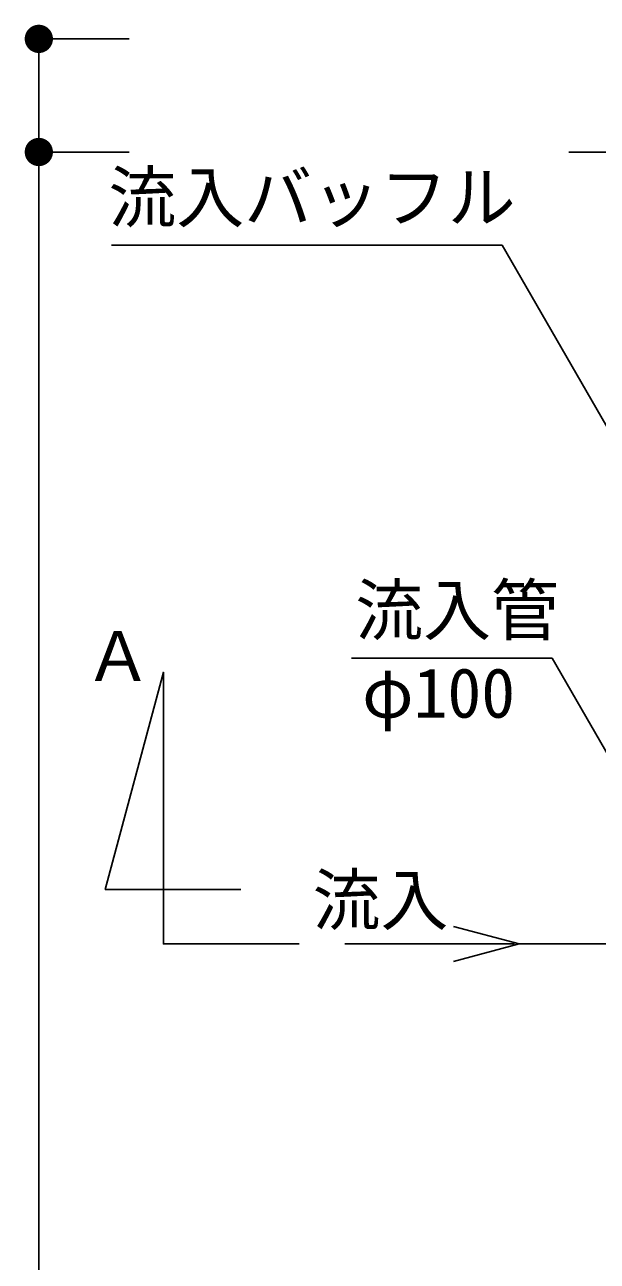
# Model space of a CAD drawing. Units: millimetres, scale not verified. Extents: x -24131 to 8910, y -6308 to 6308.
# Drawn here: x -6996 to -6237, y 405 to 2044 of the extents above; entities that cross this region are included whole.
import ezdxf
from ezdxf.enums import TextEntityAlignment as Align

# ---------------------------------------------------------------- set-up
doc = ezdxf.new("R2010")
doc.units = ezdxf.units.MM
doc.header["$LTSCALE"] = 30
doc.linetypes.add('CHAIN1', pattern=[8, 5, -1, 1, -1])
for name, color, linetype, lineweight in [('0-1_空気管', 3, 'Continuous', 25), ('0-B_機器', 2, 'Continuous', 25), ('0-C_文字', 3, 'Continuous', 25), ('1-5_00クル-フ-6寸法', 132, 'Continuous', 25)]:
    doc.layers.add(name, color=color, linetype=linetype, lineweight=lineweight)
doc.styles.add('ＭＳ ゴシック', font='')
doc.styles.get('ＭＳ ゴシック').set_extended_font_data('MS Gothic')

msp = doc.modelspace()

# ---------------------------------------------------------------- linework, layer by layer
at = {"layer": '0-1_空気管', "color": 4}
for p, q in [((-6340.21, 825.61), (-6427.14, 848.9)), ((-6571.4, 825.61), (-6346.45, 825.61)), ((-6340.21, 825.61), (-6427.14, 802.31))]:
    msp.add_line(p, q, dxfattribs=at)
at = {"layer": '0-1_空気管', "linetype": 'CHAIN1'}
msp.add_line((-6340.21, 825.61), (-3270.7, 825.61), dxfattribs=at)
at = {"layer": '0-1_空気管'}
msp.add_lwpolyline([(-6631.89, 825.74), (-6811.89, 825.74), (-6811.89, 1185.74), (-6889.05, 897.74), (-6709.05, 897.74)], dxfattribs=at)
at = {"layer": '0-B_機器', "linetype": 'CHAIN1'}
msp.add_line((-6274.26, 1875.61), (-5874.26, 1875.61), dxfattribs=at)
at = {"layer": '0-C_文字'}
for points in [[(-5903.79, 956.88), (-6362.82, 1751.95), (-6880.82, 1751.95)], [(-6084.59, 837.61), (-6296.47, 1204.59), (-6562.47, 1204.59)]]:
    msp.add_lwpolyline(points, dxfattribs=at)
at = {"layer": '1-5_00クル-フ-6寸法', "color": 4}
for p, q in [((-6857.14, 2025.61), (-6977.14, 2025.61)), ((-6977.14, 2025.61), (-6977.14, 1875.61)), ((-6857.14, 1875.61), (-6977.14, 1875.61)), ((-6857.14, 1875.61), (-6977.14, 1875.61)), ((-6977.14, 1875.61), (-6977.14, -224.39))]:
    msp.add_line(p, q, dxfattribs=at)
at = {"layer": '1-5_00クル-フ-6寸法'}
for points in [[(-6977.14, 2025.61), (-6994.97, 2031.4), (-6994.11, 2033.59)], [(-6977.14, 2025.61), (-6994.11, 2033.59), (-6992.97, 2035.66)], [(-6977.14, 2025.61), (-6992.97, 2035.66), (-6991.59, 2037.56)], [(-6977.14, 2025.61), (-6991.59, 2037.56), (-6989.98, 2039.28)], [(-6977.14, 2025.61), (-6989.98, 2039.28), (-6988.16, 2040.78)], [(-6977.14, 2025.61), (-6988.16, 2040.78), (-6986.17, 2042.04)], [(-6977.14, 2025.61), (-6986.17, 2042.04), (-6984.04, 2043.04)], [(-6977.14, 2025.61), (-6984.04, 2043.04), (-6981.8, 2043.77)], [(-6977.14, 2025.61), (-6981.8, 2043.77), (-6979.49, 2044.21)], [(-6977.14, 2025.61), (-6979.49, 2044.21), (-6977.14, 2044.36)], [(-6977.14, 2025.61), (-6977.14, 2044.36), (-6974.79, 2044.21)], [(-6977.14, 2025.61), (-6974.79, 2044.21), (-6972.48, 2043.77)], [(-6977.14, 2025.61), (-6972.48, 2043.77), (-6970.24, 2043.04)], [(-6977.14, 2025.61), (-6970.24, 2043.04), (-6968.11, 2042.04)], [(-6977.14, 2025.61), (-6968.11, 2042.04), (-6966.12, 2040.78)], [(-6977.14, 2025.61), (-6966.12, 2040.78), (-6964.31, 2039.28)], [(-6977.14, 2025.61), (-6964.31, 2039.28), (-6962.69, 2037.56)], [(-6977.14, 2025.61), (-6962.69, 2037.56), (-6961.31, 2035.66)], [(-6977.14, 2025.61), (-6961.31, 2035.66), (-6960.18, 2033.59)], [(-6977.14, 2025.61), (-6960.18, 2033.59), (-6959.31, 2031.4)], [(-6977.14, 2025.61), (-6995.85, 2026.79), (-6995.56, 2029.12)], [(-6977.14, 2025.61), (-6995.85, 2024.43), (-6995.85, 2026.79)], [(-6977.14, 2025.61), (-6995.56, 2022.1), (-6995.85, 2024.43)], [(-6977.14, 2025.61), (-6995.56, 2029.12), (-6994.97, 2031.4)], [(-6977.14, 2025.61), (-6994.97, 2019.82), (-6995.56, 2022.1)], [(-6977.14, 2025.61), (-6994.11, 2017.63), (-6994.97, 2019.82)], [(-6977.14, 2025.61), (-6992.97, 2015.56), (-6994.11, 2017.63)], [(-6977.14, 2025.61), (-6991.59, 2013.66), (-6992.97, 2015.56)], [(-6977.14, 2025.61), (-6989.98, 2011.94), (-6991.59, 2013.66)], [(-6977.14, 2025.61), (-6988.16, 2010.44), (-6989.98, 2011.94)], [(-6977.14, 2025.61), (-6986.17, 2009.18), (-6988.16, 2010.44)], [(-6977.14, 2025.61), (-6984.04, 2008.18), (-6986.17, 2009.18)], [(-6977.14, 2025.61), (-6981.8, 2007.45), (-6984.04, 2008.18)], [(-6977.14, 2025.61), (-6979.49, 2007.01), (-6981.8, 2007.45)], [(-6977.14, 2025.61), (-6977.14, 2006.86), (-6979.49, 2007.01)], [(-6977.14, 2025.61), (-6959.31, 2031.4), (-6958.72, 2029.12)], [(-6977.14, 2025.61), (-6958.72, 2029.12), (-6958.43, 2026.79)], [(-6977.14, 2025.61), (-6958.43, 2026.79), (-6958.43, 2024.43)], [(-6977.14, 2025.61), (-6974.79, 2007.01), (-6977.14, 2006.86)], [(-6977.14, 2025.61), (-6972.48, 2007.45), (-6974.79, 2007.01)], [(-6977.14, 2025.61), (-6970.24, 2008.18), (-6972.48, 2007.45)], [(-6977.14, 2025.61), (-6968.11, 2009.18), (-6970.24, 2008.18)], [(-6977.14, 2025.61), (-6966.12, 2010.44), (-6968.11, 2009.18)], [(-6977.14, 2025.61), (-6964.31, 2011.94), (-6966.12, 2010.44)], [(-6977.14, 2025.61), (-6962.69, 2013.66), (-6964.31, 2011.94)], [(-6977.14, 2025.61), (-6961.31, 2015.56), (-6962.69, 2013.66)], [(-6977.14, 2025.61), (-6960.18, 2017.63), (-6961.31, 2015.56)], [(-6977.14, 2025.61), (-6959.31, 2019.82), (-6960.18, 2017.63)], [(-6977.14, 2025.61), (-6958.72, 2022.1), (-6959.31, 2019.82)], [(-6977.14, 2025.61), (-6958.43, 2024.43), (-6958.72, 2022.1)], [(-6977.14, 1875.61), (-6994.11, 1883.59), (-6992.97, 1885.66)], [(-6977.14, 1875.61), (-6994.11, 1883.59), (-6992.97, 1885.66)], [(-6977.14, 1875.61), (-6992.97, 1885.66), (-6991.59, 1887.56)], [(-6977.14, 1875.61), (-6992.97, 1885.66), (-6991.59, 1887.56)], [(-6977.14, 1875.61), (-6991.59, 1887.56), (-6989.98, 1889.28)], [(-6977.14, 1875.61), (-6991.59, 1887.56), (-6989.98, 1889.28)], [(-6977.14, 1875.61), (-6989.98, 1889.28), (-6988.16, 1890.78)], [(-6977.14, 1875.61), (-6989.98, 1889.28), (-6988.16, 1890.78)], [(-6977.14, 1875.61), (-6988.16, 1890.78), (-6986.17, 1892.04)], [(-6977.14, 1875.61), (-6988.16, 1890.78), (-6986.17, 1892.04)], [(-6977.14, 1875.61), (-6986.17, 1892.04), (-6984.04, 1893.04)], [(-6977.14, 1875.61), (-6986.17, 1892.04), (-6984.04, 1893.04)], [(-6977.14, 1875.61), (-6984.04, 1893.04), (-6981.8, 1893.77)], [(-6977.14, 1875.61), (-6984.04, 1893.04), (-6981.8, 1893.77)], [(-6977.14, 1875.61), (-6981.8, 1893.77), (-6979.49, 1894.21)], [(-6977.14, 1875.61), (-6981.8, 1893.77), (-6979.49, 1894.21)], [(-6977.14, 1875.61), (-6979.49, 1894.21), (-6977.14, 1894.36)], [(-6977.14, 1875.61), (-6979.49, 1894.21), (-6977.14, 1894.36)], [(-6977.14, 1875.61), (-6977.14, 1894.36), (-6974.79, 1894.21)], [(-6977.14, 1875.61), (-6977.14, 1894.36), (-6974.79, 1894.21)], [(-6977.14, 1875.61), (-6974.79, 1894.21), (-6972.48, 1893.77)], [(-6977.14, 1875.61), (-6974.79, 1894.21), (-6972.48, 1893.77)], [(-6977.14, 1875.61), (-6972.48, 1893.77), (-6970.24, 1893.04)], [(-6977.14, 1875.61), (-6972.48, 1893.77), (-6970.24, 1893.04)], [(-6977.14, 1875.61), (-6970.24, 1893.04), (-6968.11, 1892.04)], [(-6977.14, 1875.61), (-6970.24, 1893.04), (-6968.11, 1892.04)], [(-6977.14, 1875.61), (-6968.11, 1892.04), (-6966.12, 1890.78)], [(-6977.14, 1875.61), (-6968.11, 1892.04), (-6966.12, 1890.78)], [(-6977.14, 1875.61), (-6966.12, 1890.78), (-6964.31, 1889.28)], [(-6977.14, 1875.61), (-6966.12, 1890.78), (-6964.31, 1889.28)], [(-6977.14, 1875.61), (-6964.31, 1889.28), (-6962.69, 1887.56)], [(-6977.14, 1875.61), (-6964.31, 1889.28), (-6962.69, 1887.56)], [(-6977.14, 1875.61), (-6962.69, 1887.56), (-6961.31, 1885.66)], [(-6977.14, 1875.61), (-6962.69, 1887.56), (-6961.31, 1885.66)], [(-6977.14, 1875.61), (-6961.31, 1885.66), (-6960.18, 1883.59)], [(-6977.14, 1875.61), (-6961.31, 1885.66), (-6960.18, 1883.59)], [(-6977.14, 1875.61), (-6995.85, 1876.79), (-6995.56, 1879.12)], [(-6977.14, 1875.61), (-6995.85, 1876.79), (-6995.56, 1879.12)], [(-6977.14, 1875.61), (-6995.85, 1874.43), (-6995.85, 1876.79)], [(-6977.14, 1875.61), (-6995.85, 1874.43), (-6995.85, 1876.79)], [(-6977.14, 1875.61), (-6995.56, 1872.1), (-6995.85, 1874.43)], [(-6977.14, 1875.61), (-6995.56, 1872.1), (-6995.85, 1874.43)], [(-6977.14, 1875.61), (-6995.56, 1879.12), (-6994.97, 1881.4)], [(-6977.14, 1875.61), (-6995.56, 1879.12), (-6994.97, 1881.4)], [(-6977.14, 1875.61), (-6994.97, 1869.82), (-6995.56, 1872.1)], [(-6977.14, 1875.61), (-6994.97, 1869.82), (-6995.56, 1872.1)], [(-6977.14, 1875.61), (-6994.97, 1881.4), (-6994.11, 1883.59)], [(-6977.14, 1875.61), (-6994.97, 1881.4), (-6994.11, 1883.59)], [(-6977.14, 1875.61), (-6994.11, 1867.63), (-6994.97, 1869.82)], [(-6977.14, 1875.61), (-6994.11, 1867.63), (-6994.97, 1869.82)], [(-6977.14, 1875.61), (-6992.97, 1865.56), (-6994.11, 1867.63)], [(-6977.14, 1875.61), (-6992.97, 1865.56), (-6994.11, 1867.63)], [(-6977.14, 1875.61), (-6991.59, 1863.66), (-6992.97, 1865.56)], [(-6977.14, 1875.61), (-6991.59, 1863.66), (-6992.97, 1865.56)], [(-6977.14, 1875.61), (-6989.98, 1861.94), (-6991.59, 1863.66)], [(-6977.14, 1875.61), (-6989.98, 1861.94), (-6991.59, 1863.66)], [(-6977.14, 1875.61), (-6988.16, 1860.44), (-6989.98, 1861.94)], [(-6977.14, 1875.61), (-6988.16, 1860.44), (-6989.98, 1861.94)], [(-6977.14, 1875.61), (-6986.17, 1859.18), (-6988.16, 1860.44)], [(-6977.14, 1875.61), (-6986.17, 1859.18), (-6988.16, 1860.44)], [(-6977.14, 1875.61), (-6984.04, 1858.18), (-6986.17, 1859.18)], [(-6977.14, 1875.61), (-6984.04, 1858.18), (-6986.17, 1859.18)], [(-6977.14, 1875.61), (-6981.8, 1857.45), (-6984.04, 1858.18)], [(-6977.14, 1875.61), (-6981.8, 1857.45), (-6984.04, 1858.18)], [(-6977.14, 1875.61), (-6979.49, 1857.01), (-6981.8, 1857.45)], [(-6977.14, 1875.61), (-6979.49, 1857.01), (-6981.8, 1857.45)], [(-6977.14, 1875.61), (-6977.14, 1856.86), (-6979.49, 1857.01)], [(-6977.14, 1875.61), (-6977.14, 1856.86), (-6979.49, 1857.01)], [(-6977.14, 1875.61), (-6960.18, 1883.59), (-6959.31, 1881.4)], [(-6977.14, 1875.61), (-6960.18, 1883.59), (-6959.31, 1881.4)], [(-6977.14, 1875.61), (-6959.31, 1881.4), (-6958.72, 1879.12)], [(-6977.14, 1875.61), (-6959.31, 1881.4), (-6958.72, 1879.12)], [(-6977.14, 1875.61), (-6958.72, 1879.12), (-6958.43, 1876.79)], [(-6977.14, 1875.61), (-6958.72, 1879.12), (-6958.43, 1876.79)], [(-6977.14, 1875.61), (-6958.43, 1876.79), (-6958.43, 1874.43)], [(-6977.14, 1875.61), (-6958.43, 1876.79), (-6958.43, 1874.43)], [(-6977.14, 1875.61), (-6974.79, 1857.01), (-6977.14, 1856.86)], [(-6977.14, 1875.61), (-6972.48, 1857.45), (-6974.79, 1857.01)], [(-6977.14, 1875.61), (-6970.24, 1858.18), (-6972.48, 1857.45)], [(-6977.14, 1875.61), (-6968.11, 1859.18), (-6970.24, 1858.18)], [(-6977.14, 1875.61), (-6966.12, 1860.44), (-6968.11, 1859.18)], [(-6977.14, 1875.61), (-6964.31, 1861.94), (-6966.12, 1860.44)], [(-6977.14, 1875.61), (-6962.69, 1863.66), (-6964.31, 1861.94)], [(-6977.14, 1875.61), (-6961.31, 1865.56), (-6962.69, 1863.66)], [(-6977.14, 1875.61), (-6960.18, 1867.63), (-6961.31, 1865.56)], [(-6977.14, 1875.61), (-6959.31, 1869.82), (-6960.18, 1867.63)], [(-6977.14, 1875.61), (-6958.72, 1872.1), (-6959.31, 1869.82)], [(-6977.14, 1875.61), (-6958.43, 1874.43), (-6958.72, 1872.1)], [(-6977.14, 1875.61), (-6974.79, 1857.01), (-6977.14, 1856.86)], [(-6977.14, 1875.61), (-6972.48, 1857.45), (-6974.79, 1857.01)], [(-6977.14, 1875.61), (-6970.24, 1858.18), (-6972.48, 1857.45)], [(-6977.14, 1875.61), (-6968.11, 1859.18), (-6970.24, 1858.18)], [(-6977.14, 1875.61), (-6966.12, 1860.44), (-6968.11, 1859.18)], [(-6977.14, 1875.61), (-6964.31, 1861.94), (-6966.12, 1860.44)], [(-6977.14, 1875.61), (-6962.69, 1863.66), (-6964.31, 1861.94)], [(-6977.14, 1875.61), (-6961.31, 1865.56), (-6962.69, 1863.66)], [(-6977.14, 1875.61), (-6960.18, 1867.63), (-6961.31, 1865.56)], [(-6977.14, 1875.61), (-6959.31, 1869.82), (-6960.18, 1867.63)], [(-6977.14, 1875.61), (-6958.72, 1872.1), (-6959.31, 1869.82)], [(-6977.14, 1875.61), (-6958.43, 1874.43), (-6958.72, 1872.1)]]:
    msp.add_solid(points, dxfattribs=at)

# ---------------------------------------------------------------- texts
at = {"layer": '0-1_空気管', "color": 4, "style": 'ＭＳ ゴシック'}
for s, p in [('Ａ', (-6917.02, 1154.59)), ('流入', (-6614.04, 831.26))]:
    msp.add_text(s, height=65.98, dxfattribs=at).set_placement(p, align=Align.BOTTOM_LEFT)
at = {"layer": '0-C_文字', "color": 4, "style": 'ＭＳ ゴシック'}
for s, p in [('流入バッフル', (-6884.82, 1762.95)), ('流入管', (-6557.47, 1215.59)), ('φ100', (-6548.38, 1105.79))]:
    msp.add_text(s, height=65.98, dxfattribs=at).set_placement(p, align=Align.BOTTOM_LEFT)

doc.saveas('drawing.dxf')
